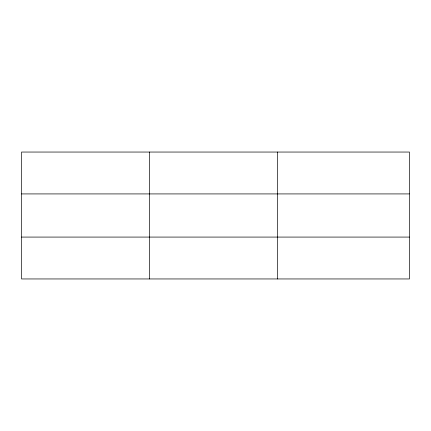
<?xml version="1.0" encoding="UTF-8"?>
<svg xmlns="http://www.w3.org/2000/svg" width="431" height="431" viewBox="0 0 431 431"><rect width="100%" height="100%" fill="white"/><g stroke="black" fill="none" stroke-linecap="round" stroke-linejoin="round"><path stroke-width="0.65" d="M149.557 152.046L149.557 278.954M277.564 152.046L277.564 278.954M409.45 193.923L409.45 152.046L21.55 152.046L21.55 278.954L409.45 278.954L409.45 193.923L21.55 193.923M21.55 237.077L409.45 237.077"/></g></svg>
